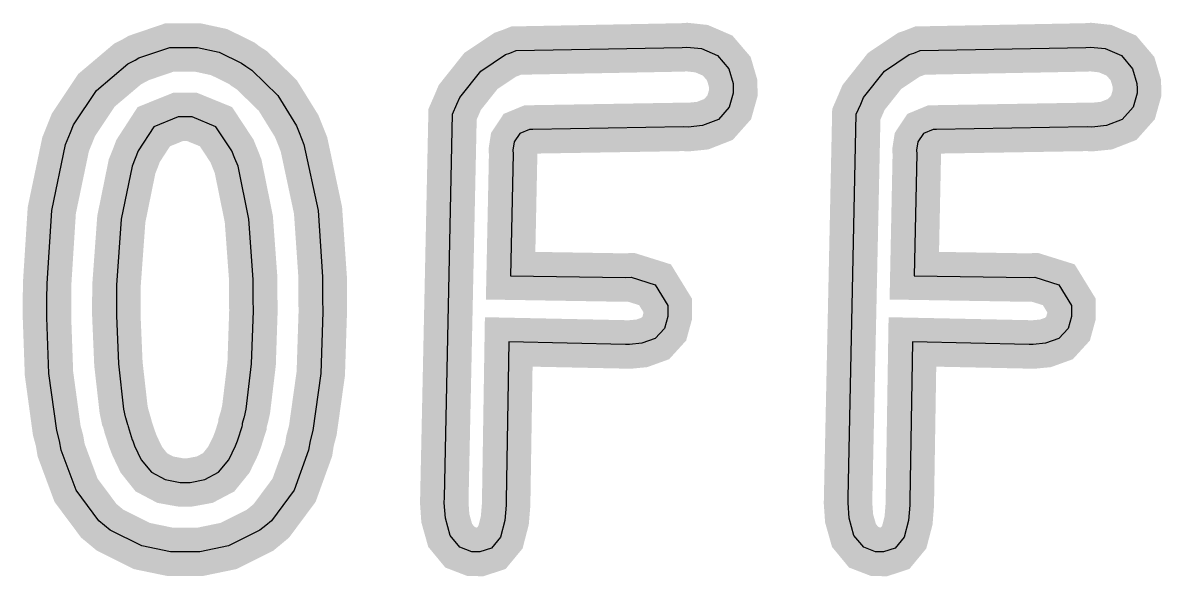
# Model space of a CAD drawing. Extents: x 1.45 to 2.59, y 7.04 to 7.6.
import ezdxf

# ---------------------------------------------------------------- set-up
doc = ezdxf.new("R2010")
doc.units = 0
doc.layers.get('0').update_dxf_attribs({"linetype": 'CONTINUOUS'})

msp = doc.modelspace()

# ---------------------------------------------------------------- linework, layer by layer
at = {"color": 0, "const_width": 0.04877}
for points in [[(1.60362, 7.57101), (1.60488, 7.57101), (1.60775, 7.57101), (1.60872, 7.57101), (1.60872, 7.57101), (1.61253, 7.57101), (1.61382, 7.57101), (1.6211, 7.57101), (1.6429, 7.56629), (1.66553, 7.55518), (1.66971, 7.55197), (1.67589, 7.54801), (1.70188, 7.52274), (1.72092, 7.49197), (1.72364, 7.48529), (1.72835, 7.47342), (1.74251, 7.40696), (1.74713, 7.34), (1.74713, 7.31765), (1.74729, 7.30469), (1.74528, 7.24268), (1.73725, 7.18544), (1.73443, 7.17481), (1.73296, 7.16547), (1.71838, 7.12511), (1.69553, 7.09435), (1.69, 7.08974), (1.68408, 7.08485), (1.65235, 7.06901), (1.62343, 7.06304), (1.61382, 7.06304), (1.61253, 7.06304), (1.60965, 7.06304), (1.60872, 7.06304), (1.60742, 7.06304), (1.60454, 7.06304), (1.60362, 7.06304), (1.59397, 7.06304), (1.56506, 7.06901), (1.53331, 7.08485), (1.52746, 7.08974), (1.52186, 7.09435), (1.49892, 7.12511), (1.48394, 7.16547), (1.48236, 7.17481), (1.47949, 7.18544), (1.47168, 7.24268), (1.46967, 7.29893), (1.46967, 7.31765), (1.46983, 7.33322), (1.4745, 7.40696), (1.48839, 7.47342), (1.49317, 7.48529), (1.49631, 7.49311), (1.51942, 7.52778), (1.55106, 7.55453), (1.55854, 7.55832), (1.56201, 7.56039), (1.59321, 7.57101), (1.60362, 7.57101)], [(1.94206, 7.56782), (2.10906, 7.57101), (2.11382, 7.57135), (2.12853, 7.56976), (2.14475, 7.56278), (2.15603, 7.54958), (2.16037, 7.53472), (2.16049, 7.52974), (2.16049, 7.52501), (2.15647, 7.51069), (2.14561, 7.49849), (2.12967, 7.49224), (2.11513, 7.49078), (2.11035, 7.491), (1.95861, 7.48844), (1.95529, 7.48839), (1.94558, 7.48438), (1.93994, 7.47586), (1.93864, 7.4675), (1.93892, 7.46371), (1.93892, 7.46371), (1.93636, 7.34115), (2.05192, 7.33925), (2.05761, 7.33957), (2.08171, 7.33203), (2.09446, 7.31125), (2.09446, 7.30431), (2.09446, 7.30024), (2.0911, 7.28797), (2.08197, 7.27794), (2.06847, 7.27306), (2.05604, 7.27186), (2.05192, 7.27197), (1.93446, 7.27447), (1.93192, 7.11513), (1.93181, 7.11003), (1.9305, 7.09457), (1.92617, 7.0779), (1.91704, 7.06685), (1.90528, 7.06299), (1.90142, 7.06304), (1.89735, 7.06315), (1.88536, 7.06776), (1.87554, 7.07964), (1.87067, 7.0969), (1.86957, 7.11253), (1.86968, 7.11768), (1.87793, 7.50369), (1.88238, 7.51389), (1.88519, 7.52056), (1.90642, 7.54725), (1.9311, 7.56375), (1.93571, 7.56532), (1.94206, 7.56782)], [(2.34847, 7.56782), (2.51546, 7.57101), (2.52024, 7.57135), (2.53489, 7.56976), (2.55117, 7.56278), (2.56239, 7.54958), (2.56679, 7.53472), (2.56689, 7.52974), (2.56689, 7.52501), (2.56287, 7.51069), (2.55203, 7.49849), (2.53603, 7.49224), (2.52149, 7.49078), (2.51671, 7.491), (2.36496, 7.48844), (2.36165, 7.48839), (2.35194, 7.48438), (2.34631, 7.47586), (2.345, 7.4675), (2.34526, 7.46371), (2.34526, 7.46371), (2.34272, 7.34115), (2.45828, 7.33925), (2.46397, 7.33957), (2.48813, 7.33203), (2.50088, 7.31125), (2.50088, 7.30431), (2.50088, 7.30024), (2.4975, 7.28797), (2.48833, 7.27794), (2.47483, 7.27306), (2.4624, 7.27186), (2.45828, 7.27197), (2.34082, 7.27447), (2.33826, 7.11513), (2.33817, 7.11003), (2.33692, 7.09457), (2.33257, 7.0779), (2.32346, 7.06685), (2.31168, 7.06299), (2.30783, 7.06304), (2.30376, 7.06315), (2.29178, 7.06776), (2.28196, 7.07964), (2.27707, 7.0969), (2.27599, 7.11253), (2.2761, 7.11768), (2.28435, 7.50369), (2.28879, 7.51389), (2.29161, 7.52056), (2.31278, 7.54725), (2.33751, 7.56375), (2.34212, 7.56532), (2.34847, 7.56782)], [(1.60872, 7.50119), (1.60157, 7.50103), (1.57721, 7.49121), (1.56136, 7.46674), (1.55854, 7.45925), (1.55533, 7.45133), (1.54449, 7.39817), (1.53965, 7.33165), (1.5395, 7.31706), (1.5395, 7.30094), (1.54156, 7.25256), (1.54676, 7.20676), (1.54839, 7.19894), (1.54872, 7.19835), (1.55078, 7.19129), (1.55094, 7.19065), (1.55122, 7.18924), (1.55556, 7.17594), (1.55604, 7.17481), (1.55789, 7.16997), (1.56461, 7.15588), (1.57471, 7.14318), (1.58871, 7.13579), (1.60368, 7.13308), (1.60872, 7.13286), (1.61367, 7.13308), (1.62842, 7.13579), (1.64242, 7.14318), (1.65272, 7.15588), (1.65956, 7.16997), (1.6614, 7.17481), (1.66189, 7.17594), (1.66601, 7.18924), (1.6665, 7.19065), (1.6665, 7.19276), (1.66824, 7.19835), (1.6684, 7.19894), (1.67014, 7.20676), (1.67567, 7.25256), (1.67746, 7.30567), (1.67731, 7.31706), (1.67731, 7.33735), (1.67285, 7.39817), (1.66206, 7.45133), (1.6589, 7.45925), (1.65588, 7.46674), (1.63976, 7.49121), (1.61567, 7.50103), (1.60872, 7.50119)]]:
    msp.add_lwpolyline(points, close=True, dxfattribs=at)
at = {"color": 0}
for points in [[(1.60362, 7.57101), (1.60488, 7.57101), (1.60775, 7.57101), (1.60872, 7.57101), (1.60872, 7.57101), (1.61253, 7.57101), (1.61382, 7.57101), (1.6211, 7.57101), (1.6429, 7.56629), (1.66553, 7.55518), (1.66971, 7.55197), (1.67589, 7.54801), (1.70188, 7.52274), (1.72092, 7.49197), (1.72364, 7.48529), (1.72835, 7.47342), (1.74251, 7.40696), (1.74713, 7.34), (1.74713, 7.31765), (1.74729, 7.30469), (1.74528, 7.24268), (1.73725, 7.18544), (1.73443, 7.17481), (1.73296, 7.16547), (1.71838, 7.12511), (1.69553, 7.09435), (1.69, 7.08974), (1.68408, 7.08485), (1.65235, 7.06901), (1.62343, 7.06304), (1.61382, 7.06304), (1.61253, 7.06304), (1.60965, 7.06304), (1.60872, 7.06304), (1.60742, 7.06304), (1.60454, 7.06304), (1.60362, 7.06304), (1.59397, 7.06304), (1.56506, 7.06901), (1.53331, 7.08485), (1.52746, 7.08974), (1.52186, 7.09435), (1.49892, 7.12511), (1.48394, 7.16547), (1.48236, 7.17481), (1.47949, 7.18544), (1.47168, 7.24268), (1.46967, 7.29893), (1.46967, 7.31765), (1.46983, 7.33322), (1.4745, 7.40696), (1.48839, 7.47342), (1.49317, 7.48529), (1.49631, 7.49311), (1.51942, 7.52778), (1.55106, 7.55453), (1.55854, 7.55832), (1.56201, 7.56039), (1.59321, 7.57101), (1.60362, 7.57101)], [(1.94206, 7.56782), (2.10906, 7.57101), (2.11382, 7.57135), (2.12853, 7.56976), (2.14475, 7.56278), (2.15603, 7.54958), (2.16037, 7.53472), (2.16049, 7.52974), (2.16049, 7.52501), (2.15647, 7.51069), (2.14561, 7.49849), (2.12967, 7.49224), (2.11513, 7.49078), (2.11035, 7.491), (1.95861, 7.48844), (1.95529, 7.48839), (1.94558, 7.48438), (1.93994, 7.47586), (1.93864, 7.4675), (1.93892, 7.46371), (1.93892, 7.46371), (1.93636, 7.34115), (2.05192, 7.33925), (2.05761, 7.33957), (2.08171, 7.33203), (2.09446, 7.31125), (2.09446, 7.30431), (2.09446, 7.30024), (2.0911, 7.28797), (2.08197, 7.27794), (2.06847, 7.27306), (2.05604, 7.27186), (2.05192, 7.27197), (1.93446, 7.27447), (1.93192, 7.11513), (1.93181, 7.11003), (1.9305, 7.09457), (1.92617, 7.0779), (1.91704, 7.06685), (1.90528, 7.06299), (1.90142, 7.06304), (1.89735, 7.06315), (1.88536, 7.06776), (1.87554, 7.07964), (1.87067, 7.0969), (1.86957, 7.11253), (1.86968, 7.11768), (1.87793, 7.50369), (1.88238, 7.51389), (1.88519, 7.52056), (1.90642, 7.54725), (1.9311, 7.56375), (1.93571, 7.56532), (1.94206, 7.56782)], [(2.34847, 7.56782), (2.51546, 7.57101), (2.52024, 7.57135), (2.53489, 7.56976), (2.55117, 7.56278), (2.56239, 7.54958), (2.56679, 7.53472), (2.56689, 7.52974), (2.56689, 7.52501), (2.56287, 7.51069), (2.55203, 7.49849), (2.53603, 7.49224), (2.52149, 7.49078), (2.51671, 7.491), (2.36496, 7.48844), (2.36165, 7.48839), (2.35194, 7.48438), (2.34631, 7.47586), (2.345, 7.4675), (2.34526, 7.46371), (2.34526, 7.46371), (2.34272, 7.34115), (2.45828, 7.33925), (2.46397, 7.33957), (2.48813, 7.33203), (2.50088, 7.31125), (2.50088, 7.30431), (2.50088, 7.30024), (2.4975, 7.28797), (2.48833, 7.27794), (2.47483, 7.27306), (2.4624, 7.27186), (2.45828, 7.27197), (2.34082, 7.27447), (2.33826, 7.11513), (2.33817, 7.11003), (2.33692, 7.09457), (2.33257, 7.0779), (2.32346, 7.06685), (2.31168, 7.06299), (2.30783, 7.06304), (2.30376, 7.06315), (2.29178, 7.06776), (2.28196, 7.07964), (2.27707, 7.0969), (2.27599, 7.11253), (2.2761, 7.11768), (2.28435, 7.50369), (2.28879, 7.51389), (2.29161, 7.52056), (2.31278, 7.54725), (2.33751, 7.56375), (2.34212, 7.56532), (2.34847, 7.56782)], [(1.60872, 7.50119), (1.60157, 7.50103), (1.57721, 7.49121), (1.56136, 7.46674), (1.55854, 7.45925), (1.55533, 7.45133), (1.54449, 7.39817), (1.53965, 7.33165), (1.5395, 7.31706), (1.5395, 7.30094), (1.54156, 7.25256), (1.54676, 7.20676), (1.54839, 7.19894), (1.54872, 7.19835), (1.55078, 7.19129), (1.55094, 7.19065), (1.55122, 7.18924), (1.55556, 7.17594), (1.55604, 7.17481), (1.55789, 7.16997), (1.56461, 7.15588), (1.57471, 7.14318), (1.58871, 7.13579), (1.60368, 7.13308), (1.60872, 7.13286), (1.61367, 7.13308), (1.62842, 7.13579), (1.64242, 7.14318), (1.65272, 7.15588), (1.65956, 7.16997), (1.6614, 7.17481), (1.66189, 7.17594), (1.66601, 7.18924), (1.6665, 7.19065), (1.6665, 7.19276), (1.66824, 7.19835), (1.6684, 7.19894), (1.67014, 7.20676), (1.67567, 7.25256), (1.67746, 7.30567), (1.67731, 7.31706), (1.67731, 7.33735), (1.67285, 7.39817), (1.66206, 7.45133), (1.6589, 7.45925), (1.65588, 7.46674), (1.63976, 7.49121), (1.61567, 7.50103), (1.60872, 7.50119)]]:
    msp.add_lwpolyline(points, close=True, dxfattribs=at)

doc.saveas('drawing.dxf')
